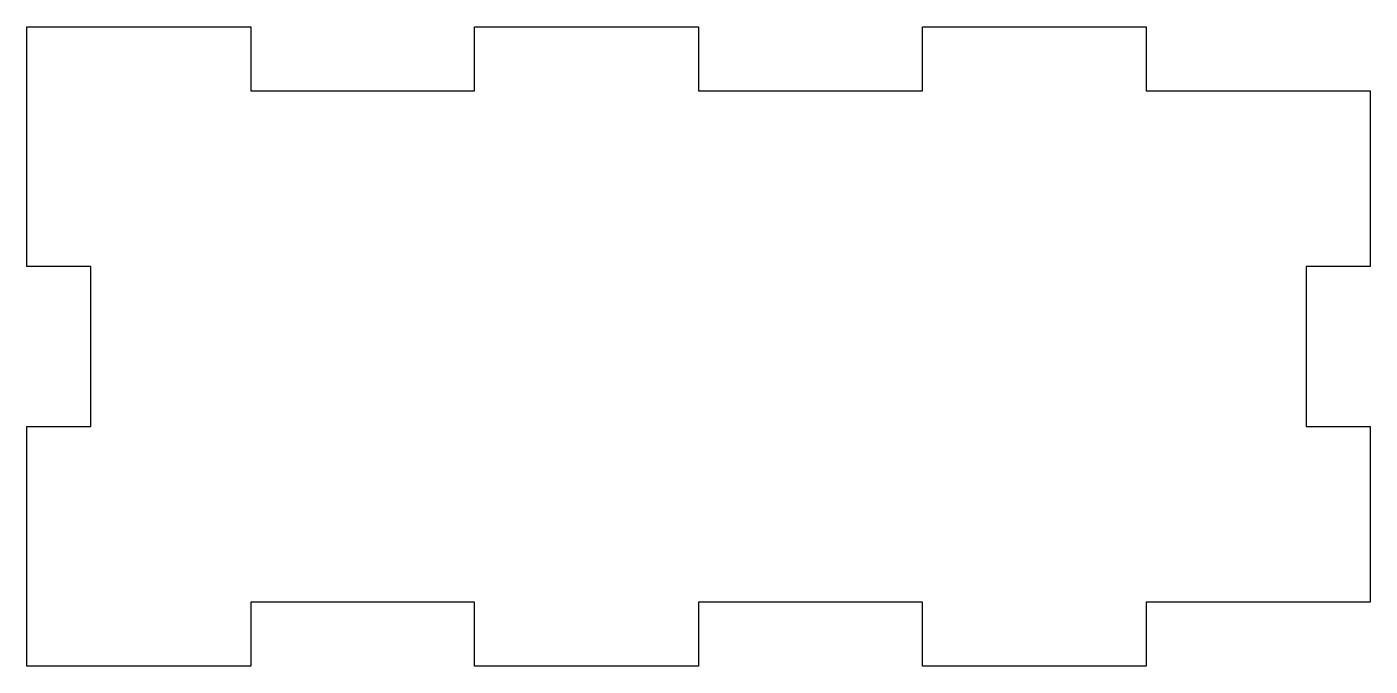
# Model space of a CAD drawing. Header units: inches. Extents: x -2.1 to 2.1, y -1 to 1.
import ezdxf

# ---------------------------------------------------------------- set-up
doc = ezdxf.new("R2010")
doc.units = ezdxf.units.IN
doc.layers.get('0').update_dxf_attribs({"linetype": 'CONTINUOUS'})

msp = doc.modelspace()

# ---------------------------------------------------------------- linework, layer by layer
msp.add_lwpolyline([(1.9, -0.25), (2.1, -0.25), (2.1, -0.8), (1.4, -0.8), (1.4, -1), (0.7, -1), (0.7, -0.8), (0, -0.8), (0, -1), (-0.7, -1), (-0.7, -0.8), (-1.4, -0.8), (-1.4, -1), (-2.1, -1), (-2.1, -0.25), (-1.9, -0.25), (-1.9, 0.25), (-2.1, 0.25), (-2.1, 1), (-1.4, 1), (-1.4, 0.8), (-0.7, 0.8), (-0.7, 1), (0, 1), (0, 0.8), (0.7, 0.8), (0.7, 1), (1.4, 1), (1.4, 0.8), (2.1, 0.8), (2.1, 0.25), (1.9, 0.25)], close=True)

doc.saveas('drawing.dxf')
